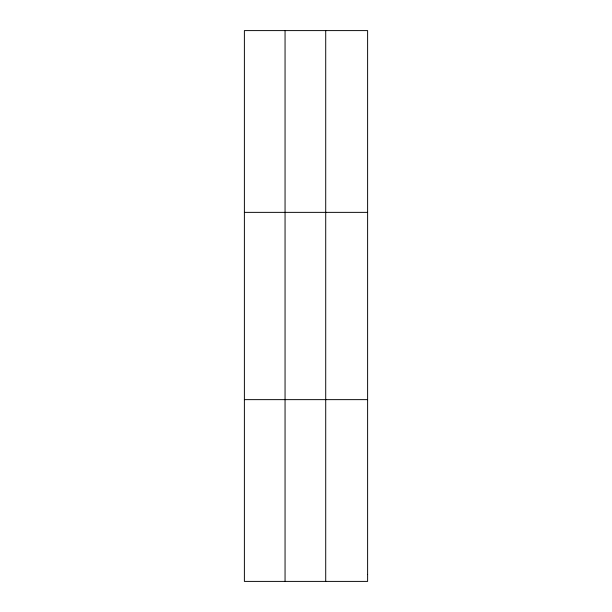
<?xml version="1.0" encoding="UTF-8"?>
<svg xmlns="http://www.w3.org/2000/svg" width="612" height="612" viewBox="0 0 612 612"><rect width="100%" height="100%" fill="white"/><g stroke="black" fill="none" stroke-linecap="round" stroke-linejoin="round"><path stroke-width="0.92" d="M285.054 30.6L285.054 581.4M325.714 30.6L325.714 581.4M244.387 212.364L367.613 212.364M244.387 399.636L367.613 399.636M367.613 574.408L367.613 581.4L244.387 581.4L244.387 30.6L367.613 30.6L367.613 574.408"/></g></svg>
